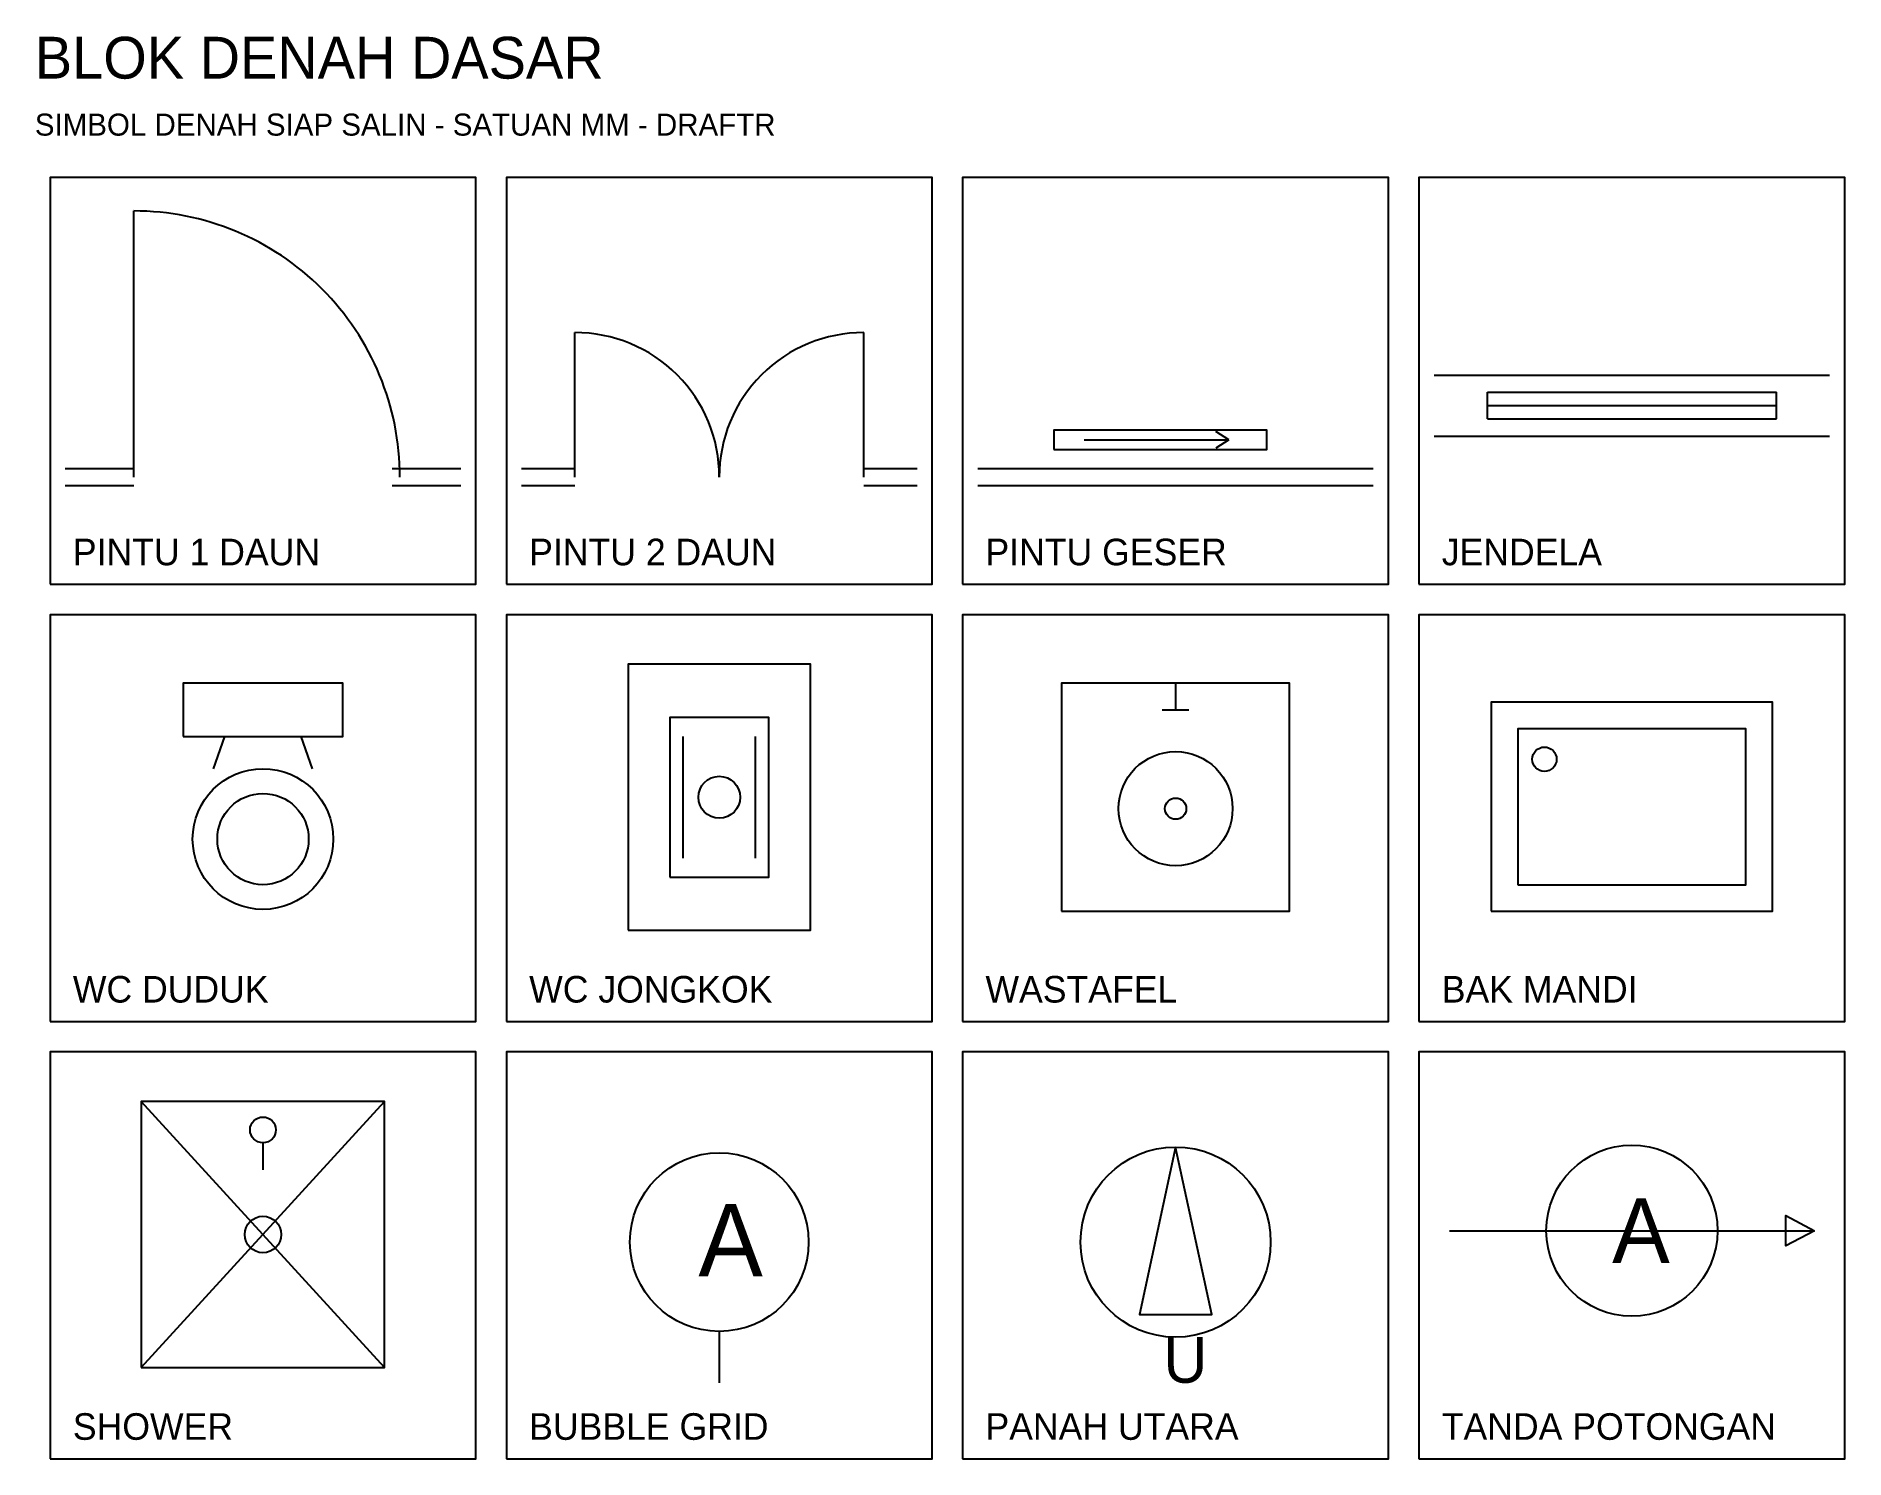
# Model space of a CAD drawing. Header units: metres. Extents: x 154 to 4910, y 190 to 3932.
import ezdxf

# ---------------------------------------------------------------- set-up
doc = ezdxf.new("R2010")
doc.units = ezdxf.units.M

msp = doc.modelspace()

# ---------------------------------------------------------------- linework, layer by layer
for p, q in [((410, 2772), (410, 3472)), ((1570, 2772), (1570, 3152)), ((2330, 2772), (2330, 3152)), ((3830, 3040), (4870, 3040)), ((3970, 2995), (4730, 2995)), ((3970, 2925), (3970, 2995)), ((3970, 2960), (4730, 2960)), ((4730, 2925), (4730, 2995)), ((3970, 2925), (4730, 2925)), ((2910, 2870), (3290, 2870)), ((3290, 2870), (3256, 2892)), ((3290, 2870), (3256, 2848)), ((3830, 2880), (4870, 2880)), ((230, 2795), (410, 2795)), ((1090, 2795), (1270, 2795)), ((1430, 2795), (1570, 2795)), ((2330, 2795), (2470, 2795)), ((2630, 2795), (3670, 2795)), ((230, 2750), (410, 2750)), ((1090, 2750), (1270, 2750)), ((1430, 2750), (1570, 2750)), ((2330, 2750), (2470, 2750)), ((2630, 2750), (3670, 2750)), ((3150, 2230), (3150, 2160)), ((3115, 2160), (3185, 2160)), ((620, 2005), (650, 2090)), ((880, 2005), (850, 2090)), ((1855, 1770), (1855, 2090)), ((2045, 1770), (2045, 2090)), ((430, 430), (1070, 1130)), ((1070, 430), (430, 1130)), ((750, 1021), (750, 950)), ((3870, 790), (4830, 790)), ((1950, 525), (1950, 390))]:
    msp.add_line(p, q)
for points in [[(190, 2490), (1310, 2490), (1310, 3560), (190, 3560)], [(1390, 2490), (2510, 2490), (2510, 3560), (1390, 3560)], [(2590, 2490), (3710, 2490), (3710, 3560), (2590, 3560)], [(3790, 2490), (4910, 2490), (4910, 3560), (3790, 3560)], [(2830, 2845), (3390, 2845), (3390, 2895), (2830, 2895)], [(190, 1340), (1310, 1340), (1310, 2410), (190, 2410)], [(1390, 1340), (2510, 1340), (2510, 2410), (1390, 2410)], [(2590, 1340), (3710, 1340), (3710, 2410), (2590, 2410)], [(3790, 1340), (4910, 1340), (4910, 2410), (3790, 2410)], [(1710, 1580), (2190, 1580), (2190, 2280), (1710, 2280)], [(540, 2090), (960, 2090), (960, 2230), (540, 2230)], [(2850, 1630), (3450, 1630), (3450, 2230), (2850, 2230)], [(3980, 1630), (4720, 1630), (4720, 2180), (3980, 2180)], [(1820, 1720), (2080, 1720), (2080, 2140), (1820, 2140)], [(4050, 1700), (4650, 1700), (4650, 2110), (4050, 2110)], [(190, 190), (1310, 190), (1310, 1260), (190, 1260)], [(1390, 190), (2510, 190), (2510, 1260), (1390, 1260)], [(2590, 190), (3710, 190), (3710, 1260), (2590, 1260)], [(3790, 190), (4910, 190), (4910, 1260), (3790, 1260)], [(430, 430), (1070, 430), (1070, 1130), (430, 1130)], [(3150, 1010), (3055, 570), (3245, 570)], [(4830, 790), (4755, 750), (4755, 830)]]:
    msp.add_lwpolyline(points, close=True)
for centre, radius in [((3150, 1900), 150), ((4120, 2030), 32), ((750, 1820), 185), ((1950, 1930), 55), ((750, 1820), 120), ((3150, 1900), 28), ((750, 1055), 34), ((3150, 760), 250), ((4350, 790), 225), ((1950, 760), 235), ((750, 780), 48)]:
    msp.add_circle(centre, radius)
for centre, radius, start, end in [((410.1, 2772.1), 699.9, -0.0071, 90.0071), ((1571, 2773), 379, -0.1541, 90.1541), ((2329, 2773), 379, 89.8459, -179.8459)]:
    msp.add_arc(centre, radius, start, end)

# ---------------------------------------------------------------- texts
for s, height, p in [('BLOK DENAH DASAR', 110, (150, 3820)), ('SIMBOL DENAH SIAP SALIN - SATUAN MM - DRAFTR', 58, (150, 3670)), ('PINTU 1 DAUN', 70, (250, 2540)), ('PINTU 2 DAUN', 70, (1450, 2540)), ('PINTU GESER', 70, (2650, 2540)), ('JENDELA', 70, (3850, 2540)), ('WC DUDUK', 70, (250, 1390)), ('WC JONGKOK', 70, (1450, 1390)), ('WASTAFEL', 70, (2650, 1390)), ('BAK MANDI', 70, (3850, 1390)), ('A', 190, (1895, 670)), ('A', 170, (4298, 705)), ('U', 120, (3118, 390)), ('SHOWER', 70, (250, 240)), ('BUBBLE GRID', 70, (1450, 240)), ('PANAH UTARA', 70, (2650, 240)), ('TANDA POTONGAN', 70, (3850, 240))]:
    msp.add_text(s, height=height).set_placement(p)

doc.saveas('drawing.dxf')
